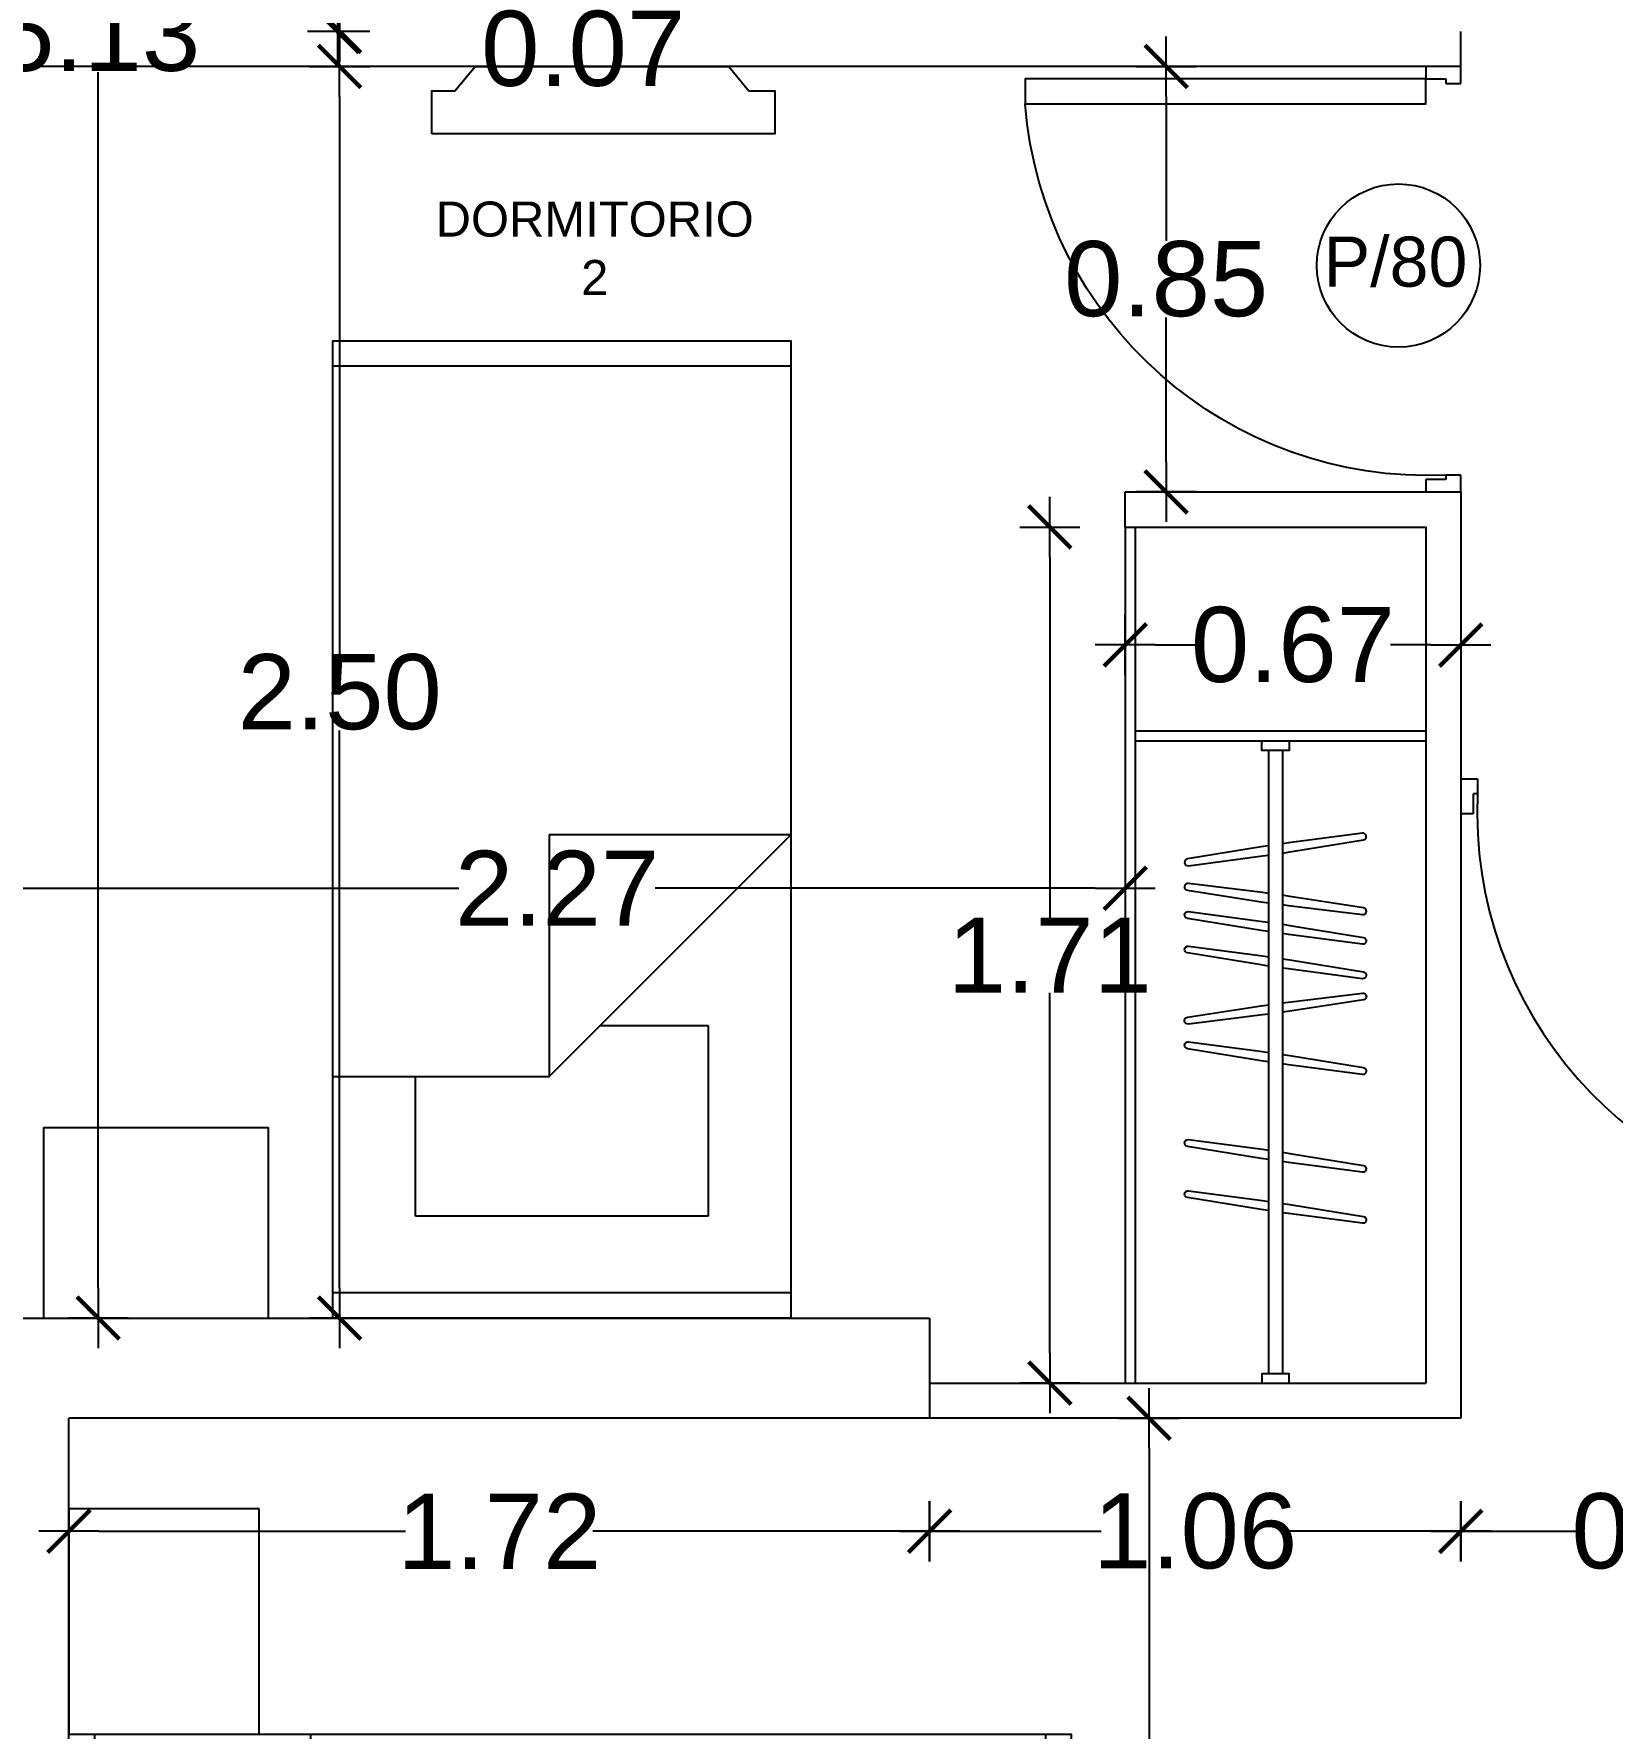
# Model space of a CAD drawing. Header units: millimetres. Extents: x 1217 to 2428, y 234 to 644.
# Drawn here: x 2354.518 to 2357.671, y 525.682 to 529.066 of the extents above; entities that cross this region are included whole.
import ezdxf

# ---------------------------------------------------------------- set-up
doc = ezdxf.new("R2010")
doc.units = ezdxf.units.MM
doc.layers.get('0').update_dxf_attribs({"lineweight": 5})
for name, color, linetype in [('0.1', 251, 'Continuous'), ('0.3', 6, 'Continuous'), ('ARTEFACTOS', 4, 'Continuous'), ('COTAS', 252, 'Continuous'), ('COTAS INTERIORES', 3, 'Continuous'), ('Ejes', 8, 'Continuous'), ('Muebles', 8, 'Continuous'), ('muros', 7, 'Continuous'), ('PUERTAS', 2, 'Continuous'), ('Texto', 1, 'Continuous')]:
    doc.layers.add(name, color=color, linetype=linetype)
doc.styles.add('INTERARQ', font='arial.ttf')
doc.styles.get("Standard").update_dxf_attribs({"font": 'arial.ttf'})
doc.dimstyles.new('ESCALA_1-50', dxfattribs={"dimtxt": 0.15, "dimasz": 0.06, "dimexe": 0.18, "dimexo": 0.0625, "dimgap": 0, "dimtad": 0, "dimtih": 1, "dimtoh": 1, "dimzin": 0, "dimdsep": 46, "dimtxsty": 'INTERARQ', "dimblk": 'DIMTICK', "dimcen": 0, "dimse1": 1, "dimse2": 1, "dimclrd": 256, "dimclre": 1, "dimclrt": 2, "dimadec": 0, "dimazin": 0, "dimtfac": 4.5, "dimtofl": 0, "dimtmove": 2, "dimatfit": 3, "dimldrblk": 'DIMTICK', "dimfxl": 1, "dimtolj": 1, "dimtzin": 0, "dimarcsym": 0})

# ---------------------------------------------------------------- blocks, each defined once
blk = doc.blocks.new('P80')
at = {"layer": 'PUERTAS'}
for p, q in [((-0.07, 0.825), (-0.07, 0.85)), ((0, 0.85), (0, 0.8162)), ((-0.03, 0.825), (-0.07, 0.825)), ((-0.03, 0.8162), (-0.03, 0.825)), ((0, 0.8162), (-0.03, 0.8162)), ((-0.07, 0.025), (-0.03, 0.025)), ((-0.07, 0), (-0.07, 0.025)), ((-0.03, 0.0338), (0, 0.0338)), ((-0.03, 0.025), (-0.03, 0.0338)), ((0, 0.0338), (0, 0))]:
    blk.add_line(p, q, dxfattribs=at)
blk.add_lwpolyline([(-0.87, 0.075), (-0.07, 0.075), (-0.07, 0.025), (-0.87, 0.025)], close=True, dxfattribs=at)
blk.add_arc((-0.0663, 0.0108), 0.8063, 87.4193, 175.4329, dxfattribs=at)
blk = doc.blocks.new('Cama 1Pl')
at = {"layer": 'ARTEFACTOS'}
for p, q in [((-1.9012, -0.4572), (-1.9012, 0.4572)), ((-0.4826, 0.4572), (-0.4826, 0.0254)), ((-0.0508, 0.4572), (-0.0508, -0.4572)), ((-0.2032, 0.2921), (-0.4826, 0.2921)), ((-0.2032, -0.2921), (-0.2032, 0.2921)), ((-0.9652, -0.4572), (-0.9652, 0.0254)), ((-0.4826, 0.0254), (-0.9652, -0.4572)), ((-0.9652, 0.0254), (-0.4826, 0.0254)), ((-0.5842, -0.0762), (-0.5842, -0.2921)), ((-0.5842, -0.2921), (-0.2032, -0.2921))]:
    blk.add_line(p, q, dxfattribs=at)
blk.add_lwpolyline([(0, -0.4572), (0, 0.4572), (-1.952, 0.4572), (-1.952, -0.4572)], close=True, dxfattribs=at)
blk = doc.blocks.new('Cama 2Pl')
at = {"layer": 'ARTEFACTOS'}
for p, q in [((-1.9512, -0.8), (-1.9512, 0.8)), ((-0.4826, 0.8), (-0.4826, -0.3174)), ((-0.0508, 0.8), (-0.0508, -0.8)), ((-0.2032, 0.7365), (-0.4826, 0.7365)), ((-0.2032, 0.0381), (-0.2032, 0.7365)), ((-0.4826, 0.0381), (-0.2032, 0.0381)), ((0, 0), (-2.002, 0)), ((-0.2032, -0.0381), (-0.4826, -0.0381)), ((-0.2032, -0.7365), (-0.2032, -0.0381)), ((-0.4826, -0.3174), (-0.9652, -0.8)), ((-0.9652, -0.8), (-0.9652, -0.3174)), ((-0.9652, -0.3174), (-0.4826, -0.3174)), ((-0.5842, -0.419), (-0.5842, -0.7365)), ((-0.5842, -0.7365), (-0.2032, -0.7365))]:
    blk.add_line(p, q, dxfattribs=at)
for points in [[(-0.38, 1.25), (0, 1.25), (0, 0.8), (-0.38, 0.8), (-0.38, 1.25)], [(-0.38, -1.25), (0, -1.25), (0, -0.8), (-0.38, -0.8), (-0.38, -1.25)]]:
    blk.add_lwpolyline(points, dxfattribs=at)
blk.add_lwpolyline([(0, -0.8), (0, 0.8), (-2.002, 0.8), (-2.002, -0.8)], close=True, dxfattribs=at)
blk = doc.blocks.new('DIMTICK')
at = {"color": 1}
for p, q in [((0, 1), (0, -1)), ((-1, 0), (1, 0))]:
    blk.add_line(p, q, dxfattribs=at)
at = {"color": 3, "const_width": 0.141}
blk.add_lwpolyline([(0.707, 0.707), (-0.707, -0.707)], dxfattribs=at)
blk = doc.blocks.new('*D426')
at = {"layer": 'COTAS', "lineweight": -2, "ltscale": 3, "transparency": 16777216}
for p, q in [((2352.9384, 520.782), (2359.6931, 520.782)), ((2366.9383, 520.782), (2360.1836, 520.782))]:
    blk.add_line(p, q, dxfattribs=at)
at = {"layer": 'Defpoints', "color": 0, "ltscale": 3, "transparency": 16777216}
for p in [(2352.8784, 526.0801, 0), (2366.9983, 526.0801, 0), (2366.9983, 520.782)]:
    blk.add_point(p, dxfattribs=at)
at = {"layer": 'COTAS', "lineweight": -2, "ltscale": 3, "transparency": 16777216, "xscale": 0.06, "yscale": 0.06, "zscale": 0.06, "rotation": 180}
blk.add_blockref('DIMTICK', (2352.8784, 520.782), dxfattribs=at)
at = {"layer": 'COTAS', "lineweight": -2, "ltscale": 3, "transparency": 16777216, "xscale": 0.06, "yscale": 0.06, "zscale": 0.06}
blk.add_blockref('DIMTICK', (2366.9983, 520.782), dxfattribs=at)
at = {"layer": 'COTAS', "color": 2, "ltscale": 3, "transparency": 16777216, "insert": (2359.9384, 520.782), "char_height": 0.15, "attachment_point": 5, "style": 'INTERARQ'}
blk.add_mtext('\\A1;14.12', dxfattribs=at)
blk = doc.blocks.new('*D712')
at = {"layer": 'COTAS', "lineweight": -2, "ltscale": 3, "transparency": 16777216}
for p, q in [((2352.389, 528.9412), (2352.389, 528.1278)), ((2352.389, 527.1612), (2352.389, 527.9746))]:
    blk.add_line(p, q, dxfattribs=at)
at = {"layer": 'Defpoints', "color": 0, "ltscale": 3, "transparency": 16777216}
for p in [(2352.389, 529.0012), (2354.9092, 529.0012, 0), (2353.0784, 527.1012, 0)]:
    blk.add_point(p, dxfattribs=at)
at = {"layer": 'COTAS', "lineweight": -2, "ltscale": 3, "transparency": 16777216, "xscale": 0.06, "yscale": 0.06, "zscale": 0.06}
for p, rotation in [((2352.389, 529.0012), 90), ((2352.389, 527.1012), 270)]:
    blk.add_blockref('DIMTICK', p, dxfattribs=dict(at, rotation=rotation))
at = {"layer": 'COTAS', "color": 2, "ltscale": 3, "transparency": 16777216, "insert": (2352.389, 528.0512), "char_height": 0.15, "attachment_point": 5, "style": 'INTERARQ'}
blk.add_mtext('\\A1;1.90', dxfattribs=at)
blk = doc.blocks.new('*D729')
at = {"layer": 'COTAS', "lineweight": -2, "ltscale": 3, "transparency": 16777216}
for p, q in [((2350.9562, 555.1033), (2350.9562, 538.6798)), ((2350.9562, 522.5893), (2350.9562, 538.5265))]:
    blk.add_line(p, q, dxfattribs=at)
at = {"layer": 'Defpoints', "color": 0, "ltscale": 3, "transparency": 16777216}
for p in [(2350.9562, 555.1633), (2355.3008, 555.1633, 0), (2355.1905, 522.5293, 0)]:
    blk.add_point(p, dxfattribs=at)
at = {"layer": 'COTAS', "lineweight": -2, "ltscale": 3, "transparency": 16777216, "xscale": 0.06, "yscale": 0.06, "zscale": 0.06}
for p, rotation in [((2350.9562, 555.1633), 90), ((2350.9562, 522.5293), 270)]:
    blk.add_blockref('DIMTICK', p, dxfattribs=dict(at, rotation=rotation))
at = {"layer": 'COTAS', "color": 2, "ltscale": 3, "transparency": 16777216, "insert": (2350.9562, 538.6032), "char_height": 0.15, "attachment_point": 5, "style": 'INTERARQ'}
blk.add_mtext('\\A1;32.63', dxfattribs=at)
blk = doc.blocks.new('*D770')
at = {"layer": 'COTAS', "lineweight": -2, "ltscale": 3, "transparency": 16777216}
for p, q in [((2352.389, 529.1312), (2352.389, 529.1912)), ((2352.389, 528.9412), (2352.389, 528.8812))]:
    blk.add_line(p, q, dxfattribs=at)
at = {"layer": 'Defpoints', "color": 0, "ltscale": 3, "transparency": 16777216}
for p in [(2352.389, 529.0712), (2354.7103, 529.0712, 0), (2354.9092, 529.0012, 0)]:
    blk.add_point(p, dxfattribs=at)
at = {"layer": 'COTAS', "lineweight": -2, "ltscale": 3, "transparency": 16777216, "xscale": 0.06, "yscale": 0.06, "zscale": 0.06}
for p, rotation in [((2352.389, 529.0712), 270), ((2352.389, 529.0012), 90)]:
    blk.add_blockref('DIMTICK', p, dxfattribs=dict(at, rotation=rotation))
at = {"layer": 'COTAS', "color": 2, "ltscale": 3, "transparency": 16777216, "insert": (2352.0558, 529.0362), "char_height": 0.15, "attachment_point": 5, "style": 'INTERARQ'}
blk.add_mtext('\\A1;0.07', dxfattribs=at)
blk = doc.blocks.new('*D771')
at = {"layer": 'COTAS', "lineweight": -2, "ltscale": 3, "transparency": 16777216}
for p, q in [((2352.389, 531.5712), (2352.389, 530.4277)), ((2352.389, 529.1312), (2352.389, 530.2746))]:
    blk.add_line(p, q, dxfattribs=at)
at = {"layer": 'Defpoints', "color": 0, "ltscale": 3, "transparency": 16777216}
for p in [(2352.389, 531.6312), (2353.0784, 531.6312), (2354.7103, 529.0712, 0)]:
    blk.add_point(p, dxfattribs=at)
at = {"layer": 'COTAS', "lineweight": -2, "ltscale": 3, "transparency": 16777216, "xscale": 0.06, "yscale": 0.06, "zscale": 0.06}
for p, rotation in [((2352.389, 531.6312), 90), ((2352.389, 529.0712), 270)]:
    blk.add_blockref('DIMTICK', p, dxfattribs=dict(at, rotation=rotation))
at = {"layer": 'COTAS', "color": 2, "ltscale": 3, "transparency": 16777216, "insert": (2352.389, 530.3512), "char_height": 0.15, "attachment_point": 5, "style": 'INTERARQ'}
blk.add_mtext('\\A1;2.56', dxfattribs=at)
blk = doc.blocks.new('*D772')
at = {"layer": 'COTAS INTERIORES', "lineweight": -2, "ltscale": 3, "transparency": 16777216}
for p, q in [((2355.1251, 531.5711), (2355.1251, 530.4277)), ((2355.1251, 529.1312), (2355.1251, 530.2746))]:
    blk.add_line(p, q, dxfattribs=at)
at = {"layer": 'Defpoints', "color": 0, "ltscale": 3, "transparency": 16777216}
for p in [(2354.8497, 531.6311, 0), (2354.8497, 529.0712, 0), (2355.1251, 529.0712)]:
    blk.add_point(p, dxfattribs=at)
at = {"layer": 'COTAS INTERIORES', "lineweight": -2, "ltscale": 3, "transparency": 16777216, "xscale": 0.06, "yscale": 0.06, "zscale": 0.06}
for p, rotation in [((2355.1251, 531.6311), 90), ((2355.1251, 529.0712), 270)]:
    blk.add_blockref('DIMTICK', p, dxfattribs=dict(at, rotation=rotation))
at = {"layer": 'COTAS INTERIORES', "color": 2, "ltscale": 3, "transparency": 16777216, "insert": (2355.1251, 530.3511), "char_height": 0.15, "attachment_point": 5, "style": 'INTERARQ'}
blk.add_mtext('\\A1;2.56', dxfattribs=at)
blk = doc.blocks.new('*D782')
at = {"layer": 'COTAS INTERIORES', "lineweight": -2, "ltscale": 3, "transparency": 16777216}
for p, q in [((2354.6468, 531.5712), (2354.6468, 529.1428)), ((2354.6468, 526.5612), (2354.6468, 528.9896))]:
    blk.add_line(p, q, dxfattribs=at)
at = {"layer": 'Defpoints', "color": 0, "ltscale": 3, "transparency": 16777216}
for p in [(2353.0784, 531.6312, 0), (2354.6468, 531.6312), (2353.6869, 526.5012, 0)]:
    blk.add_point(p, dxfattribs=at)
at = {"layer": 'COTAS INTERIORES', "lineweight": -2, "ltscale": 3, "transparency": 16777216, "xscale": 0.06, "yscale": 0.06, "zscale": 0.06}
for p, rotation in [((2354.6468, 531.6312), 90), ((2354.6468, 526.5012), 270)]:
    blk.add_blockref('DIMTICK', p, dxfattribs=dict(at, rotation=rotation))
at = {"layer": 'COTAS INTERIORES', "color": 2, "ltscale": 3, "transparency": 16777216, "insert": (2354.6468, 529.0662), "char_height": 0.15, "attachment_point": 5, "style": 'INTERARQ'}
blk.add_mtext('\\A1;5.13', dxfattribs=at)
blk = doc.blocks.new('*D783')
at = {"layer": 'COTAS INTERIORES', "lineweight": -2, "ltscale": 3, "transparency": 16777216}
for p, q in [((2355.1292, 528.9412), (2355.1292, 527.8278)), ((2355.1292, 526.5612), (2355.1292, 527.6746))]:
    blk.add_line(p, q, dxfattribs=at)
at = {"layer": 'Defpoints', "color": 0, "ltscale": 3, "transparency": 16777216}
for p in [(2354.9874, 529.0012, 0), (2355.1292, 529.0012), (2354.9874, 526.5012, 0)]:
    blk.add_point(p, dxfattribs=at)
at = {"layer": 'COTAS INTERIORES', "lineweight": -2, "ltscale": 3, "transparency": 16777216, "xscale": 0.06, "yscale": 0.06, "zscale": 0.06}
for p, rotation in [((2355.1292, 529.0012), 90), ((2355.1292, 526.5012), 270)]:
    blk.add_blockref('DIMTICK', p, dxfattribs=dict(at, rotation=rotation))
at = {"layer": 'COTAS INTERIORES', "color": 2, "ltscale": 3, "transparency": 16777216, "insert": (2355.1292, 527.7512), "char_height": 0.15, "attachment_point": 5, "style": 'INTERARQ'}
blk.add_mtext('\\A1;2.50', dxfattribs=at)
blk = doc.blocks.new('*D784')
at = {"layer": 'COTAS INTERIORES', "lineweight": -2, "ltscale": 3, "transparency": 16777216}
for p, q in [((2355.1292, 529.1312), (2355.1292, 529.1912)), ((2355.1292, 528.9412), (2355.1292, 528.8812))]:
    blk.add_line(p, q, dxfattribs=at)
at = {"layer": 'Defpoints', "color": 0, "ltscale": 3, "transparency": 16777216}
for p in [(2354.8575, 529.0712, 0), (2355.1292, 529.0712), (2354.9874, 529.0012, 0)]:
    blk.add_point(p, dxfattribs=at)
at = {"layer": 'COTAS INTERIORES', "lineweight": -2, "ltscale": 3, "transparency": 16777216, "xscale": 0.06, "yscale": 0.06, "zscale": 0.06}
for p, rotation in [((2355.1292, 529.0712), 270), ((2355.1292, 529.0012), 90)]:
    blk.add_blockref('DIMTICK', p, dxfattribs=dict(at, rotation=rotation))
at = {"layer": 'COTAS INTERIORES', "color": 2, "ltscale": 3, "transparency": 16777216, "insert": (2355.6156, 529.0362), "char_height": 0.15, "attachment_point": 5, "style": 'INTERARQ'}
blk.add_mtext('\\A1;0.07', dxfattribs=at)
blk = doc.blocks.new('*D785')
at = {"layer": 'COTAS INTERIORES', "lineweight": -2, "ltscale": 3, "transparency": 16777216}
for p, q in [((2354.4885, 527.3596), (2355.3673, 527.3596)), ((2356.6383, 527.3596), (2355.7595, 527.3596))]:
    blk.add_line(p, q, dxfattribs=at)
at = {"layer": 'Defpoints', "color": 0, "ltscale": 3, "transparency": 16777216}
for p in [(2354.4285, 529.0012, 0), (2356.6983, 528.1512, 0), (2356.6983, 527.3596)]:
    blk.add_point(p, dxfattribs=at)
at = {"layer": 'COTAS INTERIORES', "lineweight": -2, "ltscale": 3, "transparency": 16777216, "xscale": 0.06, "yscale": 0.06, "zscale": 0.06, "rotation": 180}
blk.add_blockref('DIMTICK', (2354.4285, 527.3596), dxfattribs=at)
at = {"layer": 'COTAS INTERIORES', "lineweight": -2, "ltscale": 3, "transparency": 16777216, "xscale": 0.06, "yscale": 0.06, "zscale": 0.06}
blk.add_blockref('DIMTICK', (2356.6983, 527.3596), dxfattribs=at)
at = {"layer": 'COTAS INTERIORES', "color": 2, "ltscale": 3, "transparency": 16777216, "insert": (2355.5634, 527.3596), "char_height": 0.15, "attachment_point": 5, "style": 'INTERARQ'}
blk.add_mtext('\\A1;2.27', dxfattribs=at)
blk = doc.blocks.new('*D786')
at = {"layer": 'COTAS INTERIORES', "lineweight": -2, "ltscale": 3, "transparency": 16777216}
for p, q in [((2354.6485, 526.0752), (2355.261, 526.0752)), ((2356.2476, 526.0752), (2355.635, 526.0752))]:
    blk.add_line(p, q, dxfattribs=at)
at = {"layer": 'Defpoints', "color": 0, "ltscale": 3, "transparency": 16777216}
for p in [(2354.5885, 526.3012, 0), (2356.3076, 526.3012, 0), (2356.3076, 526.0752)]:
    blk.add_point(p, dxfattribs=at)
at = {"layer": 'COTAS INTERIORES', "lineweight": -2, "ltscale": 3, "transparency": 16777216, "xscale": 0.06, "yscale": 0.06, "zscale": 0.06, "rotation": 180}
blk.add_blockref('DIMTICK', (2354.5885, 526.0752), dxfattribs=at)
at = {"layer": 'COTAS INTERIORES', "lineweight": -2, "ltscale": 3, "transparency": 16777216, "xscale": 0.06, "yscale": 0.06, "zscale": 0.06}
blk.add_blockref('DIMTICK', (2356.3076, 526.0752), dxfattribs=at)
at = {"layer": 'COTAS INTERIORES', "color": 2, "ltscale": 3, "transparency": 16777216, "insert": (2355.448, 526.0752), "char_height": 0.15, "attachment_point": 5, "style": 'INTERARQ'}
blk.add_mtext('\\A1;1.72', dxfattribs=at)
blk = doc.blocks.new('*D787')
at = {"layer": 'COTAS INTERIORES', "lineweight": -2, "ltscale": 3, "transparency": 16777216}
for p, q in [((2356.3676, 526.0752), (2356.6503, 526.0752)), ((2357.3084, 526.0752), (2357.0257, 526.0752))]:
    blk.add_line(p, q, dxfattribs=at)
at = {"layer": 'Defpoints', "color": 0, "ltscale": 3, "transparency": 16777216}
for p in [(2356.3076, 526.3012, 0), (2357.3684, 526.3012), (2357.3684, 526.0752)]:
    blk.add_point(p, dxfattribs=at)
at = {"layer": 'COTAS INTERIORES', "lineweight": -2, "ltscale": 3, "transparency": 16777216, "xscale": 0.06, "yscale": 0.06, "zscale": 0.06, "rotation": 180}
blk.add_blockref('DIMTICK', (2356.3076, 526.0752), dxfattribs=at)
at = {"layer": 'COTAS INTERIORES', "lineweight": -2, "ltscale": 3, "transparency": 16777216, "xscale": 0.06, "yscale": 0.06, "zscale": 0.06}
blk.add_blockref('DIMTICK', (2357.3684, 526.0752), dxfattribs=at)
at = {"layer": 'COTAS INTERIORES', "color": 2, "ltscale": 3, "transparency": 16777216, "insert": (2356.838, 526.0752), "char_height": 0.15, "attachment_point": 5, "style": 'INTERARQ'}
blk.add_mtext('\\A1;1.06', dxfattribs=at)
blk = doc.blocks.new('*D788')
at = {"layer": 'COTAS INTERIORES', "lineweight": -2, "ltscale": 3, "transparency": 16777216}
for p, q in [((2357.4284, 526.0752), (2357.598, 526.0752)), ((2358.1583, 526.0752), (2357.9887, 526.0752))]:
    blk.add_line(p, q, dxfattribs=at)
at = {"layer": 'Defpoints', "color": 0, "ltscale": 3, "transparency": 16777216}
for p in [(2358.2183, 526.4312), (2357.3684, 526.3012), (2358.2183, 526.0752)]:
    blk.add_point(p, dxfattribs=at)
at = {"layer": 'COTAS INTERIORES', "lineweight": -2, "ltscale": 3, "transparency": 16777216, "xscale": 0.06, "yscale": 0.06, "zscale": 0.06, "rotation": 180}
blk.add_blockref('DIMTICK', (2357.3684, 526.0752), dxfattribs=at)
at = {"layer": 'COTAS INTERIORES', "lineweight": -2, "ltscale": 3, "transparency": 16777216, "xscale": 0.06, "yscale": 0.06, "zscale": 0.06}
blk.add_blockref('DIMTICK', (2358.2183, 526.0752), dxfattribs=at)
at = {"layer": 'COTAS INTERIORES', "color": 2, "ltscale": 3, "transparency": 16777216, "insert": (2357.7933, 526.0752), "char_height": 0.15, "attachment_point": 5, "style": 'INTERARQ'}
blk.add_mtext('\\A1;0.85', dxfattribs=at)
blk = doc.blocks.new('*D789')
at = {"layer": 'COTAS INTERIORES', "lineweight": -2, "ltscale": 3, "transparency": 16777216}
for p, q in [((2356.5476, 528.0212), (2356.5476, 527.3015)), ((2356.5476, 526.4312), (2356.5476, 527.1509))]:
    blk.add_line(p, q, dxfattribs=at)
at = {"layer": 'Defpoints', "color": 0, "ltscale": 3, "transparency": 16777216}
for p in [(2356.5476, 528.0812), (2357.2984, 528.0812, 0), (2357.2984, 526.3712, 0)]:
    blk.add_point(p, dxfattribs=at)
at = {"layer": 'COTAS INTERIORES', "lineweight": -2, "ltscale": 3, "transparency": 16777216, "xscale": 0.06, "yscale": 0.06, "zscale": 0.06}
for p, rotation in [((2356.5476, 528.0812), 90), ((2356.5476, 526.3712), 270)]:
    blk.add_blockref('DIMTICK', p, dxfattribs=dict(at, rotation=rotation))
at = {"layer": 'COTAS INTERIORES', "color": 2, "ltscale": 3, "transparency": 16777216, "insert": (2356.5476, 527.2262), "char_height": 0.15, "attachment_point": 5, "style": 'INTERARQ'}
blk.add_mtext('\\A1;1.71', dxfattribs=at)
blk = doc.blocks.new('*D790')
at = {"layer": 'COTAS INTERIORES', "lineweight": -2, "ltscale": 3, "transparency": 16777216}
for p, q in [((2356.7583, 527.8456), (2356.8385, 527.8456)), ((2357.3084, 527.8456), (2357.2282, 527.8456))]:
    blk.add_line(p, q, dxfattribs=at)
at = {"layer": 'Defpoints', "color": 0, "ltscale": 3, "transparency": 16777216}
for p in [(2356.6983, 528.1512, 0), (2357.3684, 528.1512, 0), (2357.3684, 527.8456)]:
    blk.add_point(p, dxfattribs=at)
at = {"layer": 'COTAS INTERIORES', "lineweight": -2, "ltscale": 3, "transparency": 16777216, "xscale": 0.06, "yscale": 0.06, "zscale": 0.06, "rotation": 180}
blk.add_blockref('DIMTICK', (2356.6983, 527.8456), dxfattribs=at)
at = {"layer": 'COTAS INTERIORES', "lineweight": -2, "ltscale": 3, "transparency": 16777216, "xscale": 0.06, "yscale": 0.06, "zscale": 0.06}
blk.add_blockref('DIMTICK', (2357.3684, 527.8456), dxfattribs=at)
at = {"layer": 'COTAS INTERIORES', "color": 2, "ltscale": 3, "transparency": 16777216, "insert": (2357.0333, 527.8456), "char_height": 0.15, "attachment_point": 5, "style": 'INTERARQ'}
blk.add_mtext('\\A1;0.67', dxfattribs=at)
blk = doc.blocks.new('*D791')
at = {"layer": 'COTAS INTERIORES', "lineweight": -2, "ltscale": 3, "transparency": 16777216}
for p, q in [((2356.78, 528.9412), (2356.78, 528.6527)), ((2356.78, 528.2112), (2356.78, 528.4996))]:
    blk.add_line(p, q, dxfattribs=at)
at = {"layer": 'Defpoints', "color": 0, "ltscale": 3, "transparency": 16777216}
for p in [(2356.78, 529.0012), (2357.0889, 529.0012, 0), (2357.0889, 528.1512, 0)]:
    blk.add_point(p, dxfattribs=at)
at = {"layer": 'COTAS INTERIORES', "lineweight": -2, "ltscale": 3, "transparency": 16777216, "xscale": 0.06, "yscale": 0.06, "zscale": 0.06}
for p, rotation in [((2356.78, 529.0012), 90), ((2356.78, 528.1512), 270)]:
    blk.add_blockref('DIMTICK', p, dxfattribs=dict(at, rotation=rotation))
at = {"layer": 'COTAS INTERIORES', "color": 2, "ltscale": 3, "transparency": 16777216, "insert": (2356.78, 528.5762), "char_height": 0.15, "attachment_point": 5, "style": 'INTERARQ'}
blk.add_mtext('\\A1;0.85', dxfattribs=at)
blk = doc.blocks.new('*D796')
at = {"layer": 'COTAS INTERIORES', "lineweight": -2, "ltscale": 3, "transparency": 16777216}
for p, q in [((2356.7458, 526.2412), (2356.7458, 524.993)), ((2356.7458, 523.5941), (2356.7458, 524.8424))]:
    blk.add_line(p, q, dxfattribs=at)
at = {"layer": 'Defpoints', "color": 0, "ltscale": 3, "transparency": 16777216}
for p in [(2356.7458, 526.3012), (2357.3684, 526.3012), (2357.6187, 523.5341, 0)]:
    blk.add_point(p, dxfattribs=at)
at = {"layer": 'COTAS INTERIORES', "lineweight": -2, "ltscale": 3, "transparency": 16777216, "xscale": 0.06, "yscale": 0.06, "zscale": 0.06}
for p, rotation in [((2356.7458, 526.3012), 90), ((2356.7458, 523.5341), 270)]:
    blk.add_blockref('DIMTICK', p, dxfattribs=dict(at, rotation=rotation))
at = {"layer": 'COTAS INTERIORES', "color": 2, "ltscale": 3, "transparency": 16777216, "insert": (2356.7458, 524.9177), "char_height": 0.15, "attachment_point": 5, "style": 'INTERARQ'}
blk.add_mtext('\\A1;2.77', dxfattribs=at)

msp = doc.modelspace()

# ---------------------------------------------------------------- linework, layer by layer
at = {"layer": '0.1', "elevation": 0}
msp.add_lwpolyline([(2354.98739, 526.50122), (2354.98739, 526.88122), (2354.53739, 526.88122), (2354.53739, 526.50122)], close=True, dxfattribs=at)
at = {"layer": '0.3'}
for p, q in [((2357.36835, 529.00115, 0), (2354.38847, 529.00117, 0)), ((2356.69833, 528.15116, 0), (2357.36835, 528.15116, 0)), ((2357.36835, 528.15116, 0), (2357.36835, 526.30121, 0)), ((2356.69833, 528.08116, 0), (2357.29835, 528.08116, 0))]:
    msp.add_line(p, q, dxfattribs=at)
at = {"layer": '0.3', "elevation": 0}
for points in [[(2357.36835, 529.00115), (2357.36835, 529.07115)], [(2356.69833, 528.08116), (2356.69833, 528.15116)], [(2357.29835, 528.08116), (2357.29835, 528.08116), (2357.29835, 526.37121)], [(2356.3076, 526.37121), (2357.29835, 526.37121)], [(2357.36835, 526.30121), (2357.36835, 526.30121), (2356.3076, 526.30121)]]:
    msp.add_lwpolyline(points, dxfattribs=at)
at = {"layer": 'ARTEFACTOS'}
for p, q in [((2357.29833, 527.67316, 0), (2356.71833, 527.67316, 0)), ((2357.29833, 527.65316, 0), (2356.71833, 527.65316, 0)), ((2356.98458, 527.63483, 0), (2356.98458, 526.38954, 0)), ((2356.98458, 527.61392, 0), (2356.98458, 526.38954, 0)), ((2357.01208, 527.63483, 0), (2357.01208, 526.38954, 0)), ((2357.01208, 527.61392, 0), (2357.01208, 526.38954, 0))]:
    msp.add_line(p, q, dxfattribs=at)
at = {"layer": 'ARTEFACTOS', "elevation": 0}
for points in [[(2355.31344, 528.86619), (2355.31343, 528.95269), (2355.35952, 528.95269), (2355.39985, 529.00116), (2355.90639, 529.00117), (2355.94672, 528.95271), (2355.99857, 528.95271), (2355.99857, 528.86621), (2355.31344, 528.86619)], [(2356.69833, 528.08116), (2356.69833, 526.37121)], [(2356.71833, 528.08116), (2356.71833, 526.37121)], [(2357.02583, 527.65316), (2357.02583, 527.63483), (2356.97083, 527.63483), (2356.97083, 527.65316)], [(2357.02583, 527.65316), (2357.02583, 527.63483), (2356.97083, 527.63483), (2356.97083, 527.65316)], [(2357.02583, 526.37121), (2357.02583, 526.38954), (2356.97083, 526.38954), (2356.97083, 526.37121)]]:
    msp.add_lwpolyline(points, dxfattribs=at)
for points in [[(2357.01208, 527.42995), (2357.02687, 527.43213), (2357.174, 527.4561, 0.9860188), (2357.172, 527.4697), (2357.0242, 527.45027), (2357.01208, 527.44848)], [(2357.01208, 527.42995), (2357.02687, 527.43213), (2357.174, 527.4561, 0.9860188), (2357.172, 527.4697), (2357.0242, 527.45027), (2357.01208, 527.44848)], [(2356.98458, 527.44444), (2356.96979, 527.44226), (2356.82266, 527.41829, 0.9860188), (2356.82466, 527.40468), (2356.97246, 527.42412), (2356.98458, 527.42591)], [(2356.98458, 527.44444), (2356.96979, 527.44226), (2356.82266, 527.41829, 0.9860188), (2356.82466, 527.40468), (2356.97246, 527.42412), (2356.98458, 527.42591)], [(2356.98458, 527.34931), (2356.97235, 527.351), (2356.82438, 527.36913, 0.9860188), (2356.8225, 527.35551), (2356.96984, 527.33284), (2356.98458, 527.3308)], [(2356.98458, 527.34931), (2356.97235, 527.351), (2356.82438, 527.36913, 0.9860188), (2356.8225, 527.35551), (2356.96984, 527.33284), (2356.98458, 527.3308)], [(2357.01208, 527.327), (2357.02432, 527.32531), (2357.17228, 527.30717, 0.9860188), (2357.17416, 527.32079), (2357.02683, 527.34347), (2357.01208, 527.34551)], [(2357.01208, 527.327), (2357.02432, 527.32531), (2357.17228, 527.30717, 0.9860188), (2357.17416, 527.32079), (2357.02683, 527.34347), (2357.01208, 527.34551)], [(2356.98458, 527.27314), (2356.96979, 527.27531), (2356.82266, 527.29929, -0.9860188), (2356.82466, 527.31289), (2356.97246, 527.29345), (2356.98458, 527.29167)], [(2356.98458, 527.27314), (2356.96979, 527.27531), (2356.82266, 527.29929, -0.9860188), (2356.82466, 527.31289), (2356.97246, 527.29345), (2356.98458, 527.29167)], [(2357.01208, 527.28762), (2357.02687, 527.28544), (2357.174, 527.26147, -0.9860188), (2357.172, 527.24787), (2357.0242, 527.2673), (2357.01208, 527.26909)], [(2357.01208, 527.28762), (2357.02687, 527.28544), (2357.174, 527.26147, -0.9860188), (2357.172, 527.24787), (2357.0242, 527.2673), (2357.01208, 527.26909)], [(2356.98458, 527.20422), (2356.96979, 527.2064), (2356.82266, 527.23037, -0.9860188), (2356.82466, 527.24397), (2356.97246, 527.22453), (2356.98458, 527.22275)], [(2356.98458, 527.20422), (2356.96979, 527.2064), (2356.82266, 527.23037, -0.9860188), (2356.82466, 527.24397), (2356.97246, 527.22453), (2356.98458, 527.22275)], [(2357.01208, 527.2187), (2357.02687, 527.21652), (2357.174, 527.19255, -0.9860188), (2357.172, 527.17895), (2357.0242, 527.19839), (2357.01208, 527.20017)], [(2357.01208, 527.2187), (2357.02687, 527.21652), (2357.174, 527.19255, -0.9860188), (2357.172, 527.17895), (2357.0242, 527.19839), (2357.01208, 527.20017)], [(2357.01208, 527.13049), (2357.02432, 527.13218), (2357.17228, 527.15032, -0.9860188), (2357.17416, 527.1367), (2357.02683, 527.11402), (2357.01208, 527.11198)], [(2357.01208, 527.13049), (2357.02432, 527.13218), (2357.17228, 527.15032, -0.9860188), (2357.17416, 527.1367), (2357.02683, 527.11402), (2357.01208, 527.11198)], [(2356.98458, 527.10818), (2356.97235, 527.10649), (2356.82438, 527.08836, -0.9860188), (2356.8225, 527.10198), (2356.96984, 527.12465), (2356.98458, 527.12669)], [(2356.98458, 527.10818), (2356.97235, 527.10649), (2356.82438, 527.08836, -0.9860188), (2356.8225, 527.10198), (2356.96984, 527.12465), (2356.98458, 527.12669)], [(2356.98458, 527.01305), (2356.96979, 527.01523), (2356.82266, 527.0392, -0.9860188), (2356.82466, 527.0528), (2356.97246, 527.03337), (2356.98458, 527.03158)], [(2356.98458, 527.01305), (2356.96979, 527.01523), (2356.82266, 527.0392, -0.9860188), (2356.82466, 527.0528), (2356.97246, 527.03337), (2356.98458, 527.03158)], [(2357.01208, 527.02754), (2357.02687, 527.02536), (2357.174, 527.00139, -0.9860188), (2357.172, 526.98778), (2357.0242, 527.00722), (2357.01208, 527.00901)], [(2357.01208, 527.02754), (2357.02687, 527.02536), (2357.174, 527.00139, -0.9860188), (2357.172, 526.98778), (2357.0242, 527.00722), (2357.01208, 527.00901)], [(2356.98458, 526.81786), (2356.96979, 526.82004), (2356.82266, 526.84401, -0.9860188), (2356.82466, 526.85762), (2356.97246, 526.83818), (2356.98458, 526.83639)], [(2356.98458, 526.81786), (2356.96979, 526.82004), (2356.82266, 526.84401, -0.9860188), (2356.82466, 526.85762), (2356.97246, 526.83818), (2356.98458, 526.83639)], [(2357.01208, 526.83235), (2357.02687, 526.83017), (2357.174, 526.8062, -0.9860188), (2357.172, 526.79259), (2357.0242, 526.81203), (2357.01208, 526.81382)], [(2357.01208, 526.83235), (2357.02687, 526.83017), (2357.174, 526.8062, -0.9860188), (2357.172, 526.79259), (2357.0242, 526.81203), (2357.01208, 526.81382)], [(2356.98458, 526.71567), (2356.96979, 526.71784), (2356.82266, 526.74182, -0.9860188), (2356.82466, 526.75542), (2356.97246, 526.73598), (2356.98458, 526.7342)], [(2356.98458, 526.71567), (2356.96979, 526.71784), (2356.82266, 526.74182, -0.9860188), (2356.82466, 526.75542), (2356.97246, 526.73598), (2356.98458, 526.7342)], [(2357.01208, 526.73015), (2357.02687, 526.72797), (2357.174, 526.704, -0.9860188), (2357.172, 526.6904), (2357.0242, 526.70983), (2357.01208, 526.71162)], [(2357.01208, 526.73015), (2357.02687, 526.72797), (2357.174, 526.704, -0.9860188), (2357.172, 526.6904), (2357.0242, 526.70983), (2357.01208, 526.71162)]]:
    msp.add_lwpolyline(points, format="xyb", dxfattribs=at)
at = {"layer": 'muros'}
for p, q in [((2354.38846, 526.50121, 0), (2356.3076, 526.50121, 0)), ((2356.3076, 526.50121, 0), (2356.3076, 526.30121, 0)), ((2354.58846, 523.33128, 0), (2354.58846, 526.30121, 0))]:
    msp.add_line(p, q, dxfattribs=at)
at = {"layer": 'muros', "elevation": 0}
msp.add_lwpolyline([(2356.3076, 526.30121), (2354.58844, 526.30121)], dxfattribs=at)
at = {"layer": 'Texto'}
msp.add_circle((2357.24399, 528.60343, 0), 0.16297, dxfattribs=at)

# ---------------------------------------------------------------- block references
at = {"layer": 'ARTEFACTOS', "xscale": -0.9999925657630349, "yscale": 0.9999925657630349, "zscale": 0.9999925657630349}
msp.add_blockref('Cama 2Pl', (2354.58846, 524.86989, 0), dxfattribs=at)
at = {"layer": 'Ejes', "yscale": 0.9999925657630349, "zscale": 0.9999925657630349}
for p, xscale, rotation in [((2357.36835, 529.00115, 0), -0.9999925657630349, 180), ((2358.21815, 527.57838, 0), 0.9999925657630349, 90)]:
    msp.add_blockref('P80', p, dxfattribs=dict(at, xscale=xscale, rotation=rotation))
at = {"layer": 'Muebles', "xscale": -0.9999925657630349, "yscale": 0.9999925657630349, "zscale": 0.9999925657630349, "rotation": 90}
msp.add_blockref('Cama 1Pl', (2355.57286, 526.50121, 0), dxfattribs=at)

# ---------------------------------------------------------------- texts
at = {"layer": 'Texto', "attachment_point": 5}
for s, insert, char_height, width in [('DORMITORIO 2', (2355.63858, 528.63791, 0), 0.0699995, 0.4782868), ('P/80', (2357.23795, 528.61059, 0), 0.099999, 3.0886563)]:
    msp.add_mtext(s, dxfattribs=dict(at, insert=insert, char_height=char_height, width=width))

# ---------------------------------------------------------------- dimensions: what is measured, and where the dimension line sits
at = {"layer": 'COTAS', "ltscale": 3}
dim = msp.add_linear_dim(base=(2350.95617, 555.16328, 0), p1=(2355.19045, 522.52928, 0), p2=(2355.30082, 555.16328, 0), angle=90, dimstyle='ESCALA_1-50', dxfattribs=at)
dim.commit()
dim.dimension.update_dxf_attribs({"geometry": '*D729', "text_midpoint": (2350.95617, 538.60317, 0), "dimtype": 160})
for base, p1, p2, picture, middle in [((2352.38897, 531.63115, 0), (2354.71028, 529.07115, 0), (2353.07842, 531.63115, 0), '*D771', (2352.38897, 530.35115, 0)), ((2352.38897, 529.07115, 0), (2354.90921, 529.00117, 0), (2354.71028, 529.07115, 0), '*D770', (2352.05579, 529.03616, 0)), ((2352.38897, 529.00117, 0), (2353.07842, 527.10124, 0), (2354.90921, 529.00117, 0), '*D712', (2352.38897, 528.0512, 0))]:
    dim = msp.add_linear_dim(base=base, p1=p1, p2=p2, angle=90, dimstyle='ESCALA_1-50', dxfattribs=at)
    dim.commit()
    dim.dimension.update_dxf_attribs({"geometry": picture, "text_midpoint": middle})
dim = msp.add_linear_dim(base=(2366.99833, 520.782, 0), p1=(2352.87842, 526.08013, 0), p2=(2366.99833, 526.08011, 0), dimstyle='ESCALA_1-50', dxfattribs=at)
dim.commit()
dim.dimension.update_dxf_attribs({"geometry": '*D426', "text_midpoint": (2359.93837, 520.782, 0)})
at = {"layer": 'COTAS INTERIORES', "ltscale": 3}
for base, p1, p2, angle, picture, middle in [((2354.64679, 531.63115, 0), (2353.68688, 526.50123, 0), (2353.07842, 531.63115, 0), 90, '*D782', (2354.64679, 529.06619, 0)), ((2355.12513, 529.07115, 0), (2354.84974, 531.63115, 0), (2354.84974, 529.07115, 0), 90, '*D772', (2355.12513, 530.35115, 0)), ((2355.12922, 529.07115, 0), (2354.9874, 529.00117, 0), (2354.85753, 529.07115, 0), 90, '*D784', (2355.61556, 529.03616, 0)), ((2355.12922, 529.00117, 0), (2354.98739, 526.50122, 0), (2354.9874, 529.00117, 0), 90, '*D783', (2355.12922, 527.75119, 0)), ((2356.77998, 529.00116, 0), (2357.0889, 528.15116, 0), (2357.08891, 529.00116, 0), 90, '*D791', (2356.77998, 528.57616, 0)), ((2356.54762, 528.08116, 0), (2357.29835, 526.37121, 0), (2357.29835, 528.08116, 0), 90, '*D789', (2356.54762, 527.22619, 0)), ((2356.74583, 526.30121, 0), (2357.61872, 523.53412, 0), (2357.36835, 526.30121, 0), 270, '*D796', (2356.74583, 524.91766, 0))]:
    dim = msp.add_linear_dim(base=base, p1=p1, p2=p2, angle=angle, dimstyle='ESCALA_1-50', dxfattribs=at)
    dim.commit()
    dim.dimension.update_dxf_attribs({"geometry": picture, "text_midpoint": middle})
for base, p1, p2, picture, middle in [((2356.69833, 527.35963, 0), (2354.42846, 529.00117, 0), (2356.69833, 528.15116, 0), '*D785', (2355.5634, 527.35963, 0)), ((2357.36835, 527.84558, 0), (2356.69833, 528.15116, 0), (2357.36835, 528.15116, 0), '*D790', (2357.03334, 527.84558, 0)), ((2358.21834, 526.07516, 0), (2357.36835, 526.30121, 0), (2358.21834, 526.43123, 0), '*D788', (2357.79334, 526.07516, 0)), ((2356.3076, 526.07516, 0), (2354.58846, 526.30121, 0), (2356.3076, 526.30121, 0), '*D786', (2355.44803, 526.07516, 0)), ((2357.36835, 526.07517, 0), (2356.3076, 526.30121, 0), (2357.36835, 526.30121, 0), '*D787', (2356.83798, 526.07517, 0))]:
    dim = msp.add_linear_dim(base=base, p1=p1, p2=p2, dimstyle='ESCALA_1-50', dxfattribs=at)
    dim.commit()
    dim.dimension.update_dxf_attribs({"geometry": picture, "text_midpoint": middle})

doc.saveas('drawing.dxf')
